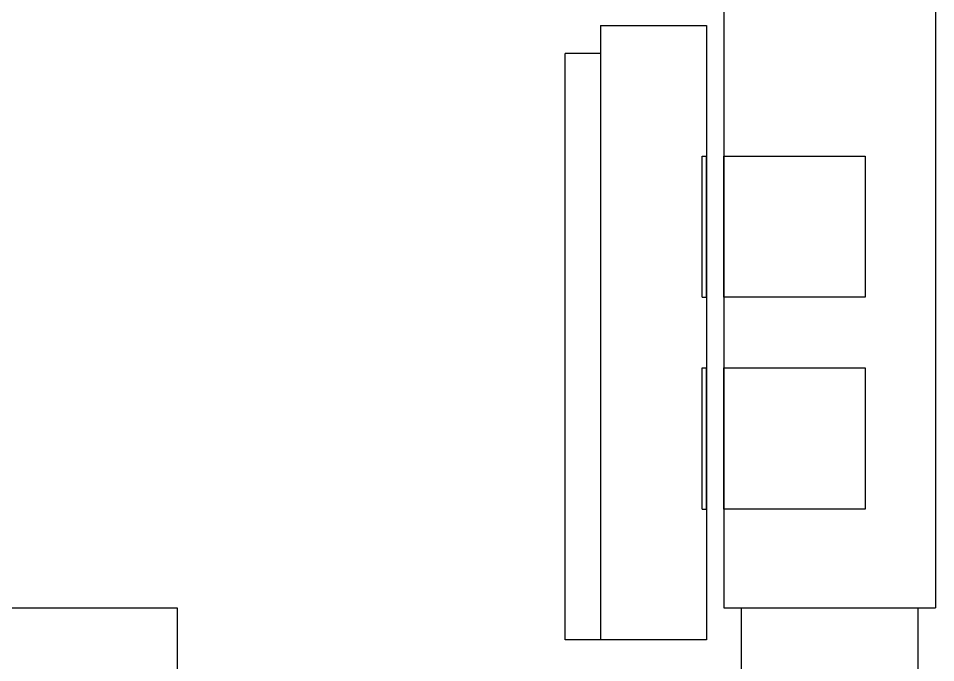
# Model space of a CAD drawing. Header units: millimetres. Extents: x 2519235 to 7246330, y 25937 to 201821.
# Drawn here: x 2738344 to 2739644, y 105835 to 106748 of the extents above; entities that cross this region are included whole.
import ezdxf

# ---------------------------------------------------------------- set-up
doc = ezdxf.new("R2010")
doc.units = ezdxf.units.MM
doc.layers.get('Defpoints').update_dxf_attribs({"color": 140})
for name, color, linetype in [('_PLATE-200', 3, 'Continuous'), ('_Wall-PRECAST', 62, 'Continuous'), ('Xref-PLAN-106.940$0$_Beam', 1, 'Continuous'), ('Xref-PLAN-106.940$0$_C400-250', 6, 'Continuous'), ('Xref-PLAN-106.940$0$_PP-Dim', 1, 'Continuous')]:
    doc.layers.add(name, color=color, linetype=linetype)

# ---------------------------------------------------------------- blocks, each defined once
blk = doc.blocks.new('Xref-PLAN-106.940$0$_C400-250')
blk.add_lwpolyline([(125, 0), (125, -400), (-125, -400), (-125, 0)], close=True)
at = {"layer": 'Defpoints'}
for p, q in [((0, -144.1), (0, -255.9)), ((-55.9, -200), (55.9, -200))]:
    blk.add_line(p, q, dxfattribs=at)
blk = doc.blocks.new('Xref-PLAN-106.940')
at = {"layer": 'Xref-PLAN-106.940$0$_Beam'}
blk.add_line((140419.3, 10458.4), (140719.3, 10458.4), dxfattribs=at)
at = {"layer": 'Xref-PLAN-106.940$0$_PP-Dim'}
for p, q in [((140419.3, 16548.4), (140419.3, 10458.4)), ((140719.3, 16548.4), (140719.3, 10458.4))]:
    blk.add_line(p, q, dxfattribs=at)
at = {"layer": 'Xref-PLAN-106.940$0$_C400-250'}
for p in [(139519.2, 10458.4), (140569.2, 10458.4)]:
    blk.add_blockref('Xref-PLAN-106.940$0$_C400-250', p, dxfattribs=at)
blk = doc.blocks.new('A$C6d15e31b')
at = {"layer": '_PLATE-200'}
for points in [[(5000, -12160), (5000, -12360), (4800, -12360), (4800, -12160)], [(5000, -12460), (5000, -12660), (4800, -12660), (4800, -12460)]]:
    blk.add_lwpolyline(points, close=True, dxfattribs=at)
at = {"layer": '_Wall-PRECAST', "color": 1}
for p, q in [((4625, -11975), (4625, -12845)), ((4625, -11975), (4775, -11975)), ((4775, -11975), (4775, -12845)), ((4575, -12845), (4575, -12015)), ((4625, -12015), (4575, -12015)), ((4769, -12360), (4769, -12160)), ((4769, -12160), (4775, -12160)), ((4769, -12360), (4769, -12160)), ((4769, -12160), (4775, -12160)), ((4775, -12360), (4775, -12160)), ((4775, -12360), (4775, -12160)), ((4769, -12360), (4775, -12360)), ((4769, -12360), (4775, -12360)), ((4769, -12660), (4769, -12460)), ((4769, -12460), (4775, -12460)), ((4769, -12660), (4769, -12460)), ((4769, -12460), (4775, -12460)), ((4775, -12660), (4775, -12460)), ((4775, -12660), (4775, -12460)), ((4769, -12660), (4775, -12660)), ((4769, -12660), (4775, -12660)), ((4625, -12845), (4575, -12845)), ((4775, -12845), (4625, -12845))]:
    blk.add_line(p, q, dxfattribs=at)
blk.add_blockref('Xref-PLAN-106.940', (-135619.3, -23258.4))

msp = doc.modelspace()

# ---------------------------------------------------------------- block references
msp.add_blockref('A$C6d15e31b', (2734544.161, 118712.942))

doc.saveas('drawing.dxf')
